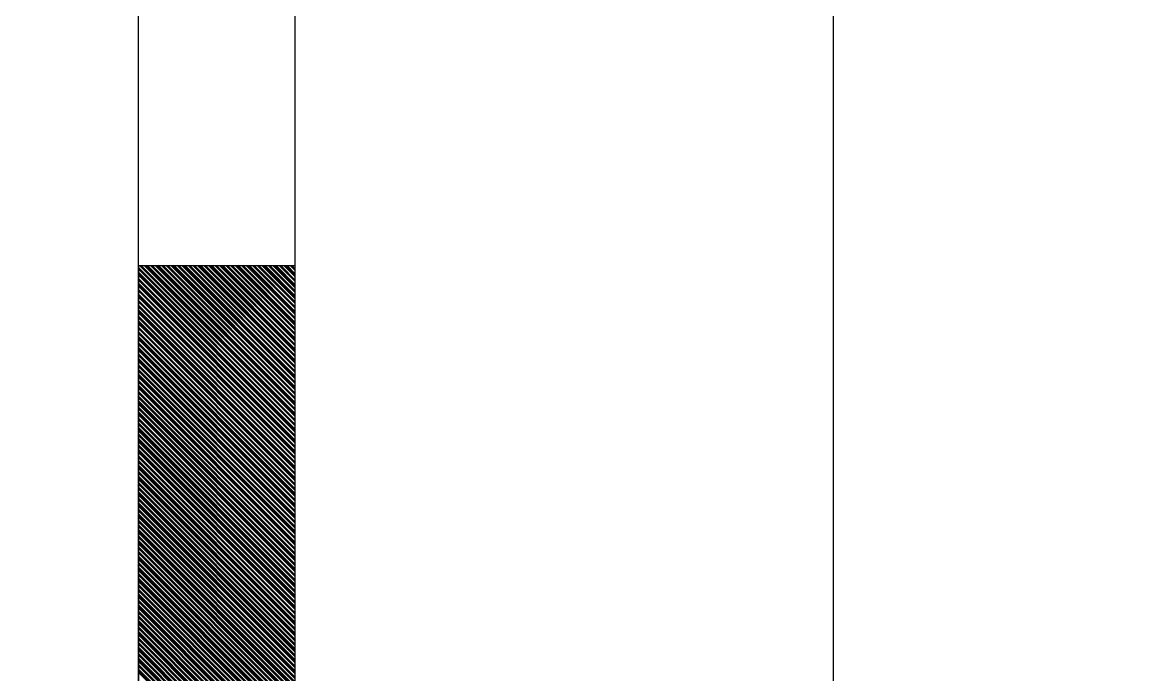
# Model space of a CAD drawing. Extents: x 729854 to 730444, y 4373781 to 4374808.
# Drawn here: x 730092.93 to 730100.01, y 4374758.41 to 4374762.56 of the extents above; entities that cross this region are included whole.
import ezdxf

# ---------------------------------------------------------------- set-up
doc = ezdxf.new("R2010")
doc.units = 0
doc.layers.get('0').update_dxf_attribs({"linetype": 'CONTINUOUS'})

msp = doc.modelspace()

# ---------------------------------------------------------------- linework, layer by layer
at = {"color": 0, "linetype": 'CONTINUOUS'}
for p, q in [((730093.67, 4374681.01), (730093.67, 4374781.01)), ((730093.67, 4374681.01), (730093.67, 4374781.01)), ((730094.67, 4374681.01), (730094.67, 4374781.01)), ((730094.67, 4374681.01), (730094.67, 4374781.01)), ((730094.67, 4374760.02), (730093.68, 4374761.01)), ((730094.67, 4374760.02), (730093.68, 4374761.01)), ((730094.67, 4374760.03), (730093.69, 4374761.01)), ((730094.67, 4374760.03), (730093.69, 4374761.01)), ((730094.67, 4374760.05), (730093.71, 4374761.01)), ((730094.67, 4374760.05), (730093.71, 4374761.01)), ((730094.67, 4374760.06), (730093.72, 4374761.01)), ((730094.67, 4374760.06), (730093.72, 4374761.01)), ((730094.67, 4374760.07), (730093.73, 4374761.01)), ((730094.67, 4374760.07), (730093.73, 4374761.01)), ((730094.67, 4374760.09), (730093.75, 4374761.01)), ((730094.67, 4374760.09), (730093.75, 4374761.01)), ((730094.67, 4374760.1), (730093.76, 4374761.01)), ((730094.67, 4374760.1), (730093.76, 4374761.01)), ((730094.67, 4374760.12), (730093.78, 4374761.01)), ((730094.67, 4374760.12), (730093.78, 4374761.01)), ((730094.67, 4374760.13), (730093.79, 4374761.01)), ((730094.67, 4374760.13), (730093.79, 4374761.01)), ((730094.67, 4374760.14), (730093.8, 4374761.01)), ((730094.67, 4374760.14), (730093.8, 4374761.01)), ((730094.67, 4374760.16), (730093.82, 4374761.01)), ((730094.67, 4374760.16), (730093.82, 4374761.01)), ((730094.67, 4374760.17), (730093.83, 4374761.01)), ((730094.67, 4374760.17), (730093.83, 4374761.01)), ((730094.67, 4374760.19), (730093.85, 4374761.01)), ((730094.67, 4374760.19), (730093.85, 4374761.01)), ((730094.67, 4374760.2), (730093.86, 4374761.01)), ((730094.67, 4374760.2), (730093.86, 4374761.01)), ((730094.67, 4374760.22), (730093.88, 4374761.01)), ((730094.67, 4374760.22), (730093.88, 4374761.01)), ((730094.67, 4374760.23), (730093.89, 4374761.01)), ((730094.67, 4374760.23), (730093.89, 4374761.01)), ((730094.67, 4374760.24), (730093.9, 4374761.01)), ((730094.67, 4374760.24), (730093.9, 4374761.01)), ((730094.67, 4374760.26), (730093.92, 4374761.01)), ((730094.67, 4374760.26), (730093.92, 4374761.01)), ((730094.67, 4374760.27), (730093.93, 4374761.01)), ((730094.67, 4374760.27), (730093.93, 4374761.01)), ((730094.67, 4374760.29), (730093.95, 4374761.01)), ((730094.67, 4374760.29), (730093.95, 4374761.01)), ((730094.67, 4374760.3), (730093.96, 4374761.01)), ((730094.67, 4374760.3), (730093.96, 4374761.01)), ((730094.67, 4374760.31), (730093.97, 4374761.01)), ((730094.67, 4374760.31), (730093.97, 4374761.01)), ((730094.67, 4374760.33), (730093.99, 4374761.01)), ((730094.67, 4374760.33), (730093.99, 4374761.01)), ((730094.67, 4374760.34), (730094, 4374761.01)), ((730094.67, 4374760.34), (730094, 4374761.01)), ((730094.67, 4374760.36), (730094.02, 4374761.01)), ((730094.67, 4374760.36), (730094.02, 4374761.01)), ((730094.67, 4374760.37), (730094.03, 4374761.01)), ((730094.67, 4374760.37), (730094.03, 4374761.01)), ((730094.67, 4374760.39), (730094.05, 4374761.01)), ((730094.67, 4374760.39), (730094.05, 4374761.01)), ((730094.67, 4374760.4), (730094.06, 4374761.01)), ((730094.67, 4374760.4), (730094.06, 4374761.01)), ((730094.67, 4374760.41), (730094.07, 4374761.01)), ((730094.67, 4374760.41), (730094.07, 4374761.01)), ((730094.67, 4374760.43), (730094.09, 4374761.01)), ((730094.67, 4374760.43), (730094.09, 4374761.01)), ((730094.67, 4374760.44), (730094.1, 4374761.01)), ((730094.67, 4374760.44), (730094.1, 4374761.01)), ((730094.67, 4374760.46), (730094.12, 4374761.01)), ((730094.67, 4374760.46), (730094.12, 4374761.01)), ((730094.67, 4374760.47), (730094.13, 4374761.01)), ((730094.67, 4374760.47), (730094.13, 4374761.01)), ((730094.67, 4374760.48), (730094.14, 4374761.01)), ((730094.67, 4374760.48), (730094.14, 4374761.01)), ((730094.67, 4374760.5), (730094.16, 4374761.01)), ((730094.67, 4374760.5), (730094.16, 4374761.01)), ((730094.67, 4374760.51), (730094.17, 4374761.01)), ((730094.67, 4374760.51), (730094.17, 4374761.01)), ((730094.67, 4374760.53), (730094.19, 4374761.01)), ((730094.67, 4374760.53), (730094.19, 4374761.01)), ((730094.67, 4374760.54), (730094.2, 4374761.01)), ((730094.67, 4374760.54), (730094.2, 4374761.01)), ((730094.67, 4374760.55), (730094.21, 4374761.01)), ((730094.67, 4374760.55), (730094.21, 4374761.01)), ((730094.67, 4374760.57), (730094.23, 4374761.01)), ((730094.67, 4374760.57), (730094.23, 4374761.01)), ((730094.67, 4374760.58), (730094.24, 4374761.01)), ((730094.67, 4374760.58), (730094.24, 4374761.01)), ((730094.67, 4374760.6), (730094.26, 4374761.01)), ((730094.67, 4374760.6), (730094.26, 4374761.01)), ((730094.67, 4374760.61), (730094.27, 4374761.01)), ((730094.67, 4374760.61), (730094.27, 4374761.01)), ((730094.67, 4374760.63), (730094.29, 4374761.01)), ((730094.67, 4374760.63), (730094.29, 4374761.01)), ((730094.67, 4374760.64), (730094.3, 4374761.01)), ((730094.67, 4374760.64), (730094.3, 4374761.01)), ((730094.67, 4374760.65), (730094.31, 4374761.01)), ((730094.67, 4374760.65), (730094.31, 4374761.01)), ((730094.67, 4374760.67), (730094.33, 4374761.01)), ((730094.67, 4374760.67), (730094.33, 4374761.01)), ((730094.67, 4374760.68), (730094.34, 4374761.01)), ((730094.67, 4374760.68), (730094.34, 4374761.01)), ((730094.67, 4374760.7), (730094.36, 4374761.01)), ((730094.67, 4374760.7), (730094.36, 4374761.01)), ((730094.67, 4374760.71), (730094.37, 4374761.01)), ((730094.67, 4374760.71), (730094.37, 4374761.01)), ((730094.67, 4374760.72), (730094.38, 4374761.01)), ((730094.67, 4374760.72), (730094.38, 4374761.01)), ((730094.67, 4374760.74), (730094.4, 4374761.01)), ((730094.67, 4374760.74), (730094.4, 4374761.01)), ((730094.67, 4374760.75), (730094.41, 4374761.01)), ((730094.67, 4374760.75), (730094.41, 4374761.01)), ((730094.67, 4374760.77), (730094.43, 4374761.01)), ((730094.67, 4374760.77), (730094.43, 4374761.01)), ((730094.67, 4374760.78), (730094.44, 4374761.01)), ((730094.67, 4374760.78), (730094.44, 4374761.01)), ((730094.67, 4374760.8), (730094.46, 4374761.01)), ((730094.67, 4374760.8), (730094.46, 4374761.01)), ((730094.67, 4374760.81), (730094.47, 4374761.01)), ((730094.67, 4374760.81), (730094.47, 4374761.01)), ((730094.67, 4374760.82), (730094.48, 4374761.01)), ((730094.67, 4374760.82), (730094.48, 4374761.01)), ((730094.67, 4374760.84), (730094.5, 4374761.01)), ((730094.67, 4374760.84), (730094.5, 4374761.01)), ((730094.67, 4374760.85), (730094.51, 4374761.01)), ((730094.67, 4374760.85), (730094.51, 4374761.01)), ((730094.67, 4374760.87), (730094.53, 4374761.01)), ((730094.67, 4374760.87), (730094.53, 4374761.01)), ((730094.67, 4374760.88), (730094.54, 4374761.01)), ((730094.67, 4374760.88), (730094.54, 4374761.01)), ((730094.67, 4374760.89), (730094.55, 4374761.01)), ((730094.67, 4374760.89), (730094.55, 4374761.01)), ((730094.67, 4374760.91), (730094.57, 4374761.01)), ((730094.67, 4374760.91), (730094.57, 4374761.01)), ((730094.67, 4374760.92), (730094.58, 4374761.01)), ((730094.67, 4374760.92), (730094.58, 4374761.01)), ((730094.67, 4374760.94), (730094.6, 4374761.01)), ((730094.67, 4374760.94), (730094.6, 4374761.01)), ((730094.67, 4374760.95), (730094.61, 4374761.01)), ((730094.67, 4374760.95), (730094.61, 4374761.01)), ((730094.67, 4374760.96), (730094.62, 4374761.01)), ((730094.67, 4374760.96), (730094.62, 4374761.01)), ((730094.67, 4374760.98), (730094.64, 4374761.01)), ((730094.67, 4374760.98), (730094.64, 4374761.01)), ((730094.67, 4374760.99), (730094.65, 4374761.01)), ((730094.67, 4374760.99), (730094.65, 4374761.01)), ((730094.67, 4374760), (730093.67, 4374761)), ((730094.67, 4374760), (730093.67, 4374761)), ((730094.67, 4374759.99), (730093.67, 4374760.99)), ((730094.67, 4374759.99), (730093.67, 4374760.99)), ((730094.67, 4374759.97), (730093.67, 4374760.97)), ((730094.67, 4374759.97), (730093.67, 4374760.97)), ((730094.67, 4374759.96), (730093.67, 4374760.96)), ((730094.67, 4374759.96), (730093.67, 4374760.96)), ((730094.67, 4374759.95), (730093.67, 4374760.95)), ((730094.67, 4374759.95), (730093.67, 4374760.95)), ((730094.67, 4374759.93), (730093.67, 4374760.93)), ((730094.67, 4374759.93), (730093.67, 4374760.93)), ((730094.67, 4374759.92), (730093.67, 4374760.92)), ((730094.67, 4374759.92), (730093.67, 4374760.92)), ((730094.67, 4374759.9), (730093.67, 4374760.9)), ((730094.67, 4374759.9), (730093.67, 4374760.9)), ((730094.67, 4374759.89), (730093.67, 4374760.89)), ((730094.67, 4374759.89), (730093.67, 4374760.89)), ((730094.67, 4374759.88), (730093.67, 4374760.88)), ((730094.67, 4374759.88), (730093.67, 4374760.88)), ((730094.67, 4374759.86), (730093.67, 4374760.86)), ((730094.67, 4374759.86), (730093.67, 4374760.86)), ((730094.67, 4374759.85), (730093.67, 4374760.85)), ((730094.67, 4374759.85), (730093.67, 4374760.85)), ((730094.67, 4374759.83), (730093.67, 4374760.83)), ((730094.67, 4374759.83), (730093.67, 4374760.83)), ((730094.67, 4374759.82), (730093.67, 4374760.82)), ((730094.67, 4374759.82), (730093.67, 4374760.82)), ((730094.67, 4374759.81), (730093.67, 4374760.81)), ((730094.67, 4374759.81), (730093.67, 4374760.81)), ((730094.67, 4374759.79), (730093.67, 4374760.79)), ((730094.67, 4374759.79), (730093.67, 4374760.79)), ((730094.67, 4374759.78), (730093.67, 4374760.78)), ((730094.67, 4374759.78), (730093.67, 4374760.78)), ((730094.67, 4374759.76), (730093.67, 4374760.76)), ((730094.67, 4374759.76), (730093.67, 4374760.76)), ((730094.67, 4374759.75), (730093.67, 4374760.75)), ((730094.67, 4374759.75), (730093.67, 4374760.75)), ((730094.67, 4374759.73), (730093.67, 4374760.73)), ((730094.67, 4374759.73), (730093.67, 4374760.73)), ((730094.67, 4374759.72), (730093.67, 4374760.72)), ((730094.67, 4374759.72), (730093.67, 4374760.72)), ((730094.67, 4374759.71), (730093.67, 4374760.71)), ((730094.67, 4374759.71), (730093.67, 4374760.71)), ((730094.67, 4374759.69), (730093.67, 4374760.69)), ((730094.67, 4374759.69), (730093.67, 4374760.69)), ((730094.67, 4374759.68), (730093.67, 4374760.68)), ((730094.67, 4374759.68), (730093.67, 4374760.68)), ((730094.67, 4374759.66), (730093.67, 4374760.66)), ((730094.67, 4374759.66), (730093.67, 4374760.66)), ((730094.67, 4374759.65), (730093.67, 4374760.65)), ((730094.67, 4374759.65), (730093.67, 4374760.65)), ((730094.67, 4374759.64), (730093.67, 4374760.64)), ((730094.67, 4374759.64), (730093.67, 4374760.64)), ((730094.67, 4374759.62), (730093.67, 4374760.62)), ((730094.67, 4374759.62), (730093.67, 4374760.62)), ((730094.67, 4374759.61), (730093.67, 4374760.61)), ((730094.67, 4374759.61), (730093.67, 4374760.61)), ((730094.67, 4374759.59), (730093.67, 4374760.59)), ((730094.67, 4374759.59), (730093.67, 4374760.59)), ((730094.67, 4374759.58), (730093.67, 4374760.58)), ((730094.67, 4374759.58), (730093.67, 4374760.58)), ((730094.67, 4374759.56), (730093.67, 4374760.56)), ((730094.67, 4374759.56), (730093.67, 4374760.56)), ((730094.67, 4374759.55), (730093.67, 4374760.55)), ((730094.67, 4374759.55), (730093.67, 4374760.55)), ((730094.67, 4374759.54), (730093.67, 4374760.54)), ((730094.67, 4374759.54), (730093.67, 4374760.54)), ((730094.67, 4374759.52), (730093.67, 4374760.52)), ((730094.67, 4374759.52), (730093.67, 4374760.52)), ((730094.67, 4374759.51), (730093.67, 4374760.51)), ((730094.67, 4374759.51), (730093.67, 4374760.51)), ((730094.67, 4374759.49), (730093.67, 4374760.49)), ((730094.67, 4374759.49), (730093.67, 4374760.49)), ((730094.67, 4374759.48), (730093.67, 4374760.48)), ((730094.67, 4374759.48), (730093.67, 4374760.48)), ((730094.67, 4374759.47), (730093.67, 4374760.47)), ((730094.67, 4374759.47), (730093.67, 4374760.47)), ((730094.67, 4374759.45), (730093.67, 4374760.45)), ((730094.67, 4374759.45), (730093.67, 4374760.45)), ((730094.67, 4374759.44), (730093.67, 4374760.44)), ((730094.67, 4374759.44), (730093.67, 4374760.44)), ((730094.67, 4374759.42), (730093.67, 4374760.42)), ((730094.67, 4374759.42), (730093.67, 4374760.42)), ((730094.67, 4374759.41), (730093.67, 4374760.41)), ((730094.67, 4374759.41), (730093.67, 4374760.41)), ((730094.67, 4374759.4), (730093.67, 4374760.4)), ((730094.67, 4374759.4), (730093.67, 4374760.4)), ((730094.67, 4374759.38), (730093.67, 4374760.38)), ((730094.67, 4374759.38), (730093.67, 4374760.38)), ((730094.67, 4374759.37), (730093.67, 4374760.37)), ((730094.67, 4374759.37), (730093.67, 4374760.37)), ((730094.67, 4374759.35), (730093.67, 4374760.35)), ((730094.67, 4374759.35), (730093.67, 4374760.35)), ((730094.67, 4374759.34), (730093.67, 4374760.34)), ((730094.67, 4374759.34), (730093.67, 4374760.34)), ((730094.67, 4374759.32), (730093.67, 4374760.32)), ((730094.67, 4374759.32), (730093.67, 4374760.32)), ((730094.67, 4374759.31), (730093.67, 4374760.31)), ((730094.67, 4374759.31), (730093.67, 4374760.31)), ((730094.67, 4374759.3), (730093.67, 4374760.3)), ((730094.67, 4374759.3), (730093.67, 4374760.3)), ((730094.67, 4374759.28), (730093.67, 4374760.28)), ((730094.67, 4374759.28), (730093.67, 4374760.28)), ((730094.67, 4374759.27), (730093.67, 4374760.27)), ((730094.67, 4374759.27), (730093.67, 4374760.27)), ((730094.67, 4374759.25), (730093.67, 4374760.25)), ((730094.67, 4374759.25), (730093.67, 4374760.25)), ((730094.67, 4374759.24), (730093.67, 4374760.24)), ((730094.67, 4374759.24), (730093.67, 4374760.24)), ((730094.67, 4374759.23), (730093.67, 4374760.23)), ((730094.67, 4374759.23), (730093.67, 4374760.23)), ((730094.67, 4374759.21), (730093.67, 4374760.21)), ((730094.67, 4374759.21), (730093.67, 4374760.21)), ((730094.67, 4374759.2), (730093.67, 4374760.2)), ((730094.67, 4374759.2), (730093.67, 4374760.2)), ((730094.67, 4374759.18), (730093.67, 4374760.18)), ((730094.67, 4374759.18), (730093.67, 4374760.18)), ((730094.67, 4374759.17), (730093.67, 4374760.17)), ((730094.67, 4374759.17), (730093.67, 4374760.17)), ((730094.67, 4374759.15), (730093.67, 4374760.15)), ((730094.67, 4374759.15), (730093.67, 4374760.15)), ((730094.67, 4374759.14), (730093.67, 4374760.14)), ((730094.67, 4374759.14), (730093.67, 4374760.14)), ((730094.67, 4374759.13), (730093.67, 4374760.13)), ((730094.67, 4374759.13), (730093.67, 4374760.13)), ((730094.67, 4374759.11), (730093.67, 4374760.11)), ((730094.67, 4374759.11), (730093.67, 4374760.11)), ((730094.67, 4374759.1), (730093.67, 4374760.1)), ((730094.67, 4374759.1), (730093.67, 4374760.1)), ((730094.67, 4374759.08), (730093.67, 4374760.08)), ((730094.67, 4374759.08), (730093.67, 4374760.08)), ((730094.67, 4374759.07), (730093.67, 4374760.07)), ((730094.67, 4374759.07), (730093.67, 4374760.07)), ((730094.67, 4374759.06), (730093.67, 4374760.06)), ((730094.67, 4374759.06), (730093.67, 4374760.06)), ((730094.67, 4374759.04), (730093.67, 4374760.04)), ((730094.67, 4374759.04), (730093.67, 4374760.04)), ((730094.67, 4374759.03), (730093.67, 4374760.03)), ((730094.67, 4374759.03), (730093.67, 4374760.03)), ((730094.67, 4374759.01), (730093.67, 4374760.01)), ((730094.67, 4374759.01), (730093.67, 4374760.01)), ((730094.67, 4374759), (730093.67, 4374760)), ((730094.67, 4374759), (730093.67, 4374760)), ((730094.67, 4374758.98), (730093.67, 4374759.98)), ((730094.67, 4374758.98), (730093.67, 4374759.98)), ((730094.67, 4374758.97), (730093.67, 4374759.97)), ((730094.67, 4374758.97), (730093.67, 4374759.97)), ((730094.67, 4374758.96), (730093.67, 4374759.96)), ((730094.67, 4374758.96), (730093.67, 4374759.96)), ((730094.67, 4374758.94), (730093.67, 4374759.94)), ((730094.67, 4374758.94), (730093.67, 4374759.94)), ((730094.67, 4374758.93), (730093.67, 4374759.93)), ((730094.67, 4374758.93), (730093.67, 4374759.93)), ((730094.67, 4374758.91), (730093.67, 4374759.91)), ((730094.67, 4374758.91), (730093.67, 4374759.91)), ((730094.67, 4374758.9), (730093.67, 4374759.9)), ((730094.67, 4374758.9), (730093.67, 4374759.9)), ((730094.67, 4374758.89), (730093.67, 4374759.89)), ((730094.67, 4374758.89), (730093.67, 4374759.89)), ((730094.67, 4374758.87), (730093.67, 4374759.87)), ((730094.67, 4374758.87), (730093.67, 4374759.87)), ((730094.67, 4374758.86), (730093.67, 4374759.86)), ((730094.67, 4374758.86), (730093.67, 4374759.86)), ((730094.67, 4374758.84), (730093.67, 4374759.84)), ((730094.67, 4374758.84), (730093.67, 4374759.84)), ((730094.67, 4374758.83), (730093.67, 4374759.83)), ((730094.67, 4374758.83), (730093.67, 4374759.83)), ((730094.67, 4374758.82), (730093.67, 4374759.82)), ((730094.67, 4374758.82), (730093.67, 4374759.82)), ((730094.67, 4374758.8), (730093.67, 4374759.8)), ((730094.67, 4374758.8), (730093.67, 4374759.8)), ((730094.67, 4374758.79), (730093.67, 4374759.79)), ((730094.67, 4374758.79), (730093.67, 4374759.79)), ((730094.67, 4374758.77), (730093.67, 4374759.77)), ((730094.67, 4374758.77), (730093.67, 4374759.77)), ((730094.67, 4374758.76), (730093.67, 4374759.76)), ((730094.67, 4374758.76), (730093.67, 4374759.76)), ((730094.67, 4374758.74), (730093.67, 4374759.74)), ((730094.67, 4374758.74), (730093.67, 4374759.74)), ((730094.67, 4374758.73), (730093.67, 4374759.73)), ((730094.67, 4374758.73), (730093.67, 4374759.73)), ((730094.67, 4374758.72), (730093.67, 4374759.72)), ((730094.67, 4374758.72), (730093.67, 4374759.72)), ((730094.67, 4374758.7), (730093.67, 4374759.7)), ((730094.67, 4374758.7), (730093.67, 4374759.7)), ((730094.67, 4374758.69), (730093.67, 4374759.69)), ((730094.67, 4374758.69), (730093.67, 4374759.69)), ((730094.67, 4374758.67), (730093.67, 4374759.67)), ((730094.67, 4374758.67), (730093.67, 4374759.67)), ((730094.67, 4374758.66), (730093.67, 4374759.66)), ((730094.67, 4374758.66), (730093.67, 4374759.66)), ((730094.67, 4374758.65), (730093.67, 4374759.65)), ((730094.67, 4374758.65), (730093.67, 4374759.65)), ((730094.67, 4374758.63), (730093.67, 4374759.63)), ((730094.67, 4374758.63), (730093.67, 4374759.63)), ((730094.67, 4374758.62), (730093.67, 4374759.62)), ((730094.67, 4374758.62), (730093.67, 4374759.62)), ((730094.67, 4374758.6), (730093.67, 4374759.6)), ((730094.67, 4374758.6), (730093.67, 4374759.6)), ((730094.67, 4374758.59), (730093.67, 4374759.59)), ((730094.67, 4374758.59), (730093.67, 4374759.59)), ((730094.67, 4374758.57), (730093.67, 4374759.57)), ((730094.67, 4374758.57), (730093.67, 4374759.57)), ((730094.67, 4374758.56), (730093.67, 4374759.56)), ((730094.67, 4374758.56), (730093.67, 4374759.56)), ((730094.67, 4374758.55), (730093.67, 4374759.55)), ((730094.67, 4374758.55), (730093.67, 4374759.55)), ((730094.67, 4374758.53), (730093.67, 4374759.53)), ((730094.67, 4374758.53), (730093.67, 4374759.53)), ((730094.67, 4374758.52), (730093.67, 4374759.52)), ((730094.67, 4374758.52), (730093.67, 4374759.52)), ((730094.67, 4374758.5), (730093.67, 4374759.5)), ((730094.67, 4374758.5), (730093.67, 4374759.5)), ((730094.67, 4374758.49), (730093.67, 4374759.49)), ((730094.67, 4374758.49), (730093.67, 4374759.49)), ((730094.67, 4374758.48), (730093.67, 4374759.48)), ((730094.67, 4374758.48), (730093.67, 4374759.48)), ((730094.67, 4374758.46), (730093.67, 4374759.46)), ((730094.67, 4374758.46), (730093.67, 4374759.46)), ((730094.67, 4374758.45), (730093.67, 4374759.45)), ((730094.67, 4374758.45), (730093.67, 4374759.45)), ((730094.67, 4374758.43), (730093.67, 4374759.43)), ((730094.67, 4374758.43), (730093.67, 4374759.43)), ((730094.67, 4374758.42), (730093.67, 4374759.42)), ((730094.67, 4374758.42), (730093.67, 4374759.42)), ((730094.67, 4374758.41), (730093.67, 4374759.41)), ((730094.67, 4374758.41), (730093.67, 4374759.41)), ((730094.67, 4374758.39), (730093.67, 4374759.39)), ((730094.67, 4374758.39), (730093.67, 4374759.39)), ((730094.67, 4374758.38), (730093.67, 4374759.38)), ((730094.67, 4374758.38), (730093.67, 4374759.38)), ((730094.67, 4374758.36), (730093.67, 4374759.36)), ((730094.67, 4374758.36), (730093.67, 4374759.36)), ((730094.67, 4374758.35), (730093.67, 4374759.35)), ((730094.67, 4374758.35), (730093.67, 4374759.35)), ((730094.67, 4374758.33), (730093.67, 4374759.33)), ((730094.67, 4374758.33), (730093.67, 4374759.33)), ((730094.67, 4374758.32), (730093.67, 4374759.32)), ((730094.67, 4374758.32), (730093.67, 4374759.32)), ((730094.67, 4374758.31), (730093.67, 4374759.31)), ((730094.67, 4374758.31), (730093.67, 4374759.31)), ((730094.67, 4374758.29), (730093.67, 4374759.29)), ((730094.67, 4374758.29), (730093.67, 4374759.29)), ((730094.67, 4374758.28), (730093.67, 4374759.28)), ((730094.67, 4374758.28), (730093.67, 4374759.28)), ((730094.67, 4374758.26), (730093.67, 4374759.26)), ((730094.67, 4374758.26), (730093.67, 4374759.26)), ((730094.67, 4374758.25), (730093.67, 4374759.25)), ((730094.67, 4374758.25), (730093.67, 4374759.25)), ((730094.67, 4374758.24), (730093.67, 4374759.24)), ((730094.67, 4374758.24), (730093.67, 4374759.24)), ((730094.67, 4374758.22), (730093.67, 4374759.22)), ((730094.67, 4374758.22), (730093.67, 4374759.22)), ((730094.67, 4374758.21), (730093.67, 4374759.21)), ((730094.67, 4374758.21), (730093.67, 4374759.21)), ((730094.67, 4374758.19), (730093.67, 4374759.19)), ((730094.67, 4374758.19), (730093.67, 4374759.19)), ((730094.67, 4374758.18), (730093.67, 4374759.18)), ((730094.67, 4374758.18), (730093.67, 4374759.18)), ((730094.67, 4374758.16), (730093.67, 4374759.16)), ((730094.67, 4374758.16), (730093.67, 4374759.16)), ((730094.67, 4374758.15), (730093.67, 4374759.15)), ((730094.67, 4374758.15), (730093.67, 4374759.15)), ((730094.67, 4374758.14), (730093.67, 4374759.14)), ((730094.67, 4374758.14), (730093.67, 4374759.14)), ((730094.67, 4374758.12), (730093.67, 4374759.12)), ((730094.67, 4374758.12), (730093.67, 4374759.12)), ((730094.67, 4374758.11), (730093.67, 4374759.11)), ((730094.67, 4374758.11), (730093.67, 4374759.11)), ((730094.67, 4374758.09), (730093.67, 4374759.09)), ((730094.67, 4374758.09), (730093.67, 4374759.09)), ((730094.67, 4374758.08), (730093.67, 4374759.08)), ((730094.67, 4374758.08), (730093.67, 4374759.08)), ((730094.67, 4374758.07), (730093.67, 4374759.07)), ((730094.67, 4374758.07), (730093.67, 4374759.07)), ((730094.67, 4374758.05), (730093.67, 4374759.05)), ((730094.67, 4374758.05), (730093.67, 4374759.05)), ((730094.67, 4374758.04), (730093.67, 4374759.04)), ((730094.67, 4374758.04), (730093.67, 4374759.04)), ((730094.67, 4374758.02), (730093.67, 4374759.02)), ((730094.67, 4374758.02), (730093.67, 4374759.02)), ((730094.67, 4374758.01), (730093.67, 4374759.01)), ((730094.67, 4374758.01), (730093.67, 4374759.01)), ((730094.67, 4374758), (730093.67, 4374759)), ((730094.67, 4374758), (730093.67, 4374759)), ((730094.67, 4374757.98), (730093.67, 4374758.98)), ((730094.67, 4374757.98), (730093.67, 4374758.98)), ((730094.67, 4374757.97), (730093.67, 4374758.97)), ((730094.67, 4374757.97), (730093.67, 4374758.97)), ((730094.67, 4374757.95), (730093.67, 4374758.95)), ((730094.67, 4374757.95), (730093.67, 4374758.95)), ((730094.67, 4374757.94), (730093.67, 4374758.94)), ((730094.67, 4374757.94), (730093.67, 4374758.94)), ((730094.67, 4374757.92), (730093.67, 4374758.92)), ((730094.67, 4374757.92), (730093.67, 4374758.92)), ((730094.67, 4374757.91), (730093.67, 4374758.91)), ((730094.67, 4374757.91), (730093.67, 4374758.91)), ((730094.67, 4374757.9), (730093.67, 4374758.9)), ((730094.67, 4374757.9), (730093.67, 4374758.9)), ((730094.67, 4374757.88), (730093.67, 4374758.88)), ((730094.67, 4374757.88), (730093.67, 4374758.88)), ((730094.67, 4374757.87), (730093.67, 4374758.87)), ((730094.67, 4374757.87), (730093.67, 4374758.87)), ((730094.67, 4374757.85), (730093.67, 4374758.85)), ((730094.67, 4374757.85), (730093.67, 4374758.85)), ((730094.67, 4374757.84), (730093.67, 4374758.84)), ((730094.67, 4374757.84), (730093.67, 4374758.84)), ((730094.67, 4374757.83), (730093.67, 4374758.83)), ((730094.67, 4374757.83), (730093.67, 4374758.83)), ((730094.67, 4374757.81), (730093.67, 4374758.81)), ((730094.67, 4374757.81), (730093.67, 4374758.81)), ((730094.67, 4374757.8), (730093.67, 4374758.8)), ((730094.67, 4374757.8), (730093.67, 4374758.8)), ((730094.67, 4374757.78), (730093.67, 4374758.78)), ((730094.67, 4374757.78), (730093.67, 4374758.78)), ((730094.67, 4374757.77), (730093.67, 4374758.77)), ((730094.67, 4374757.77), (730093.67, 4374758.77)), ((730094.67, 4374757.75), (730093.67, 4374758.75)), ((730094.67, 4374757.75), (730093.67, 4374758.75)), ((730094.67, 4374757.74), (730093.67, 4374758.74)), ((730094.67, 4374757.74), (730093.67, 4374758.74)), ((730094.67, 4374757.73), (730093.67, 4374758.73)), ((730094.67, 4374757.73), (730093.67, 4374758.73)), ((730094.67, 4374757.71), (730093.67, 4374758.71)), ((730094.67, 4374757.71), (730093.67, 4374758.71)), ((730094.67, 4374757.7), (730093.67, 4374758.7)), ((730094.67, 4374757.7), (730093.67, 4374758.7)), ((730094.67, 4374757.68), (730093.67, 4374758.68)), ((730094.67, 4374757.68), (730093.67, 4374758.68)), ((730094.67, 4374757.67), (730093.67, 4374758.67)), ((730094.67, 4374757.67), (730093.67, 4374758.67)), ((730094.67, 4374757.66), (730093.67, 4374758.66)), ((730094.67, 4374757.66), (730093.67, 4374758.66)), ((730094.67, 4374757.64), (730093.67, 4374758.64)), ((730094.67, 4374757.64), (730093.67, 4374758.64)), ((730094.67, 4374757.63), (730093.67, 4374758.63)), ((730094.67, 4374757.63), (730093.67, 4374758.63)), ((730094.67, 4374757.61), (730093.67, 4374758.61)), ((730094.67, 4374757.61), (730093.67, 4374758.61)), ((730094.67, 4374757.6), (730093.67, 4374758.6)), ((730094.67, 4374757.6), (730093.67, 4374758.6)), ((730094.67, 4374757.58), (730093.67, 4374758.58)), ((730094.67, 4374757.58), (730093.67, 4374758.58)), ((730094.67, 4374757.57), (730093.67, 4374758.57)), ((730094.67, 4374757.57), (730093.67, 4374758.57)), ((730094.67, 4374757.56), (730093.67, 4374758.56)), ((730094.67, 4374757.56), (730093.67, 4374758.56)), ((730094.67, 4374757.54), (730093.67, 4374758.54)), ((730094.67, 4374757.54), (730093.67, 4374758.54)), ((730094.67, 4374757.53), (730093.67, 4374758.53)), ((730094.67, 4374757.53), (730093.67, 4374758.53)), ((730094.67, 4374757.51), (730093.67, 4374758.51)), ((730094.67, 4374757.51), (730093.67, 4374758.51)), ((730094.67, 4374757.5), (730093.67, 4374758.5)), ((730094.67, 4374757.5), (730093.67, 4374758.5)), ((730094.67, 4374757.49), (730093.67, 4374758.49)), ((730094.67, 4374757.49), (730093.67, 4374758.49)), ((730094.67, 4374757.47), (730093.67, 4374758.47)), ((730094.67, 4374757.47), (730093.67, 4374758.47)), ((730094.67, 4374757.46), (730093.67, 4374758.46)), ((730094.67, 4374757.46), (730093.67, 4374758.46)), ((730094.67, 4374757.44), (730093.67, 4374758.44)), ((730094.67, 4374757.44), (730093.67, 4374758.44)), ((730094.67, 4374757.43), (730093.67, 4374758.43)), ((730094.67, 4374757.43), (730093.67, 4374758.43)), ((730094.67, 4374757.42), (730093.67, 4374758.42)), ((730094.67, 4374757.42), (730093.67, 4374758.42))]:
    msp.add_line(p, q, dxfattribs=at)
msp.add_lwpolyline([(730094.67, 4374751.01), (730094.67, 4374761.01), (730093.67, 4374761.01), (730093.67, 4374751.01)], close=True, dxfattribs=at)
msp.add_lwpolyline([(730094.67, 4374751.01), (730094.67, 4374761.01), (730093.67, 4374761.01), (730093.67, 4374751.01)], close=True, dxfattribs=at)

# ---------------------------------------------------------------- meshes
mesh = msp.add_polyface(dxfattribs=at)
corners = [(730162.5, 4373781), (729854.5, 4374807.5), (730444, 4373781), (730444, 4374807.5), (729854.5, 4373781)]
mesh.append_faces([[corners[k] for k in face] for face in [(0, 1, 4), (1, 0, 2, 3)]], dxfattribs={"vtx0": -1, "color": 0})
mesh = msp.add_polyface(dxfattribs=at)
corners = [(730145.58, 4374621), (730145.58, 4374801.5), (729864.5, 4374801.5), (729864.5, 4374621)]
mesh.append_faces([[corners[k] for k in face] for face in [(0, 1, 2, 3)]], dxfattribs={"color": 0})
mesh = msp.add_polyface(dxfattribs=at)
corners = [(730098.1, 4374628.19), (730098.1, 4374794.66), (730088.23, 4374794.66), (730088.23, 4374628.19)]
mesh.append_faces([[corners[k] for k in face] for face in [(0, 1, 2, 3)]], dxfattribs={"color": 0})

doc.saveas('drawing.dxf')
